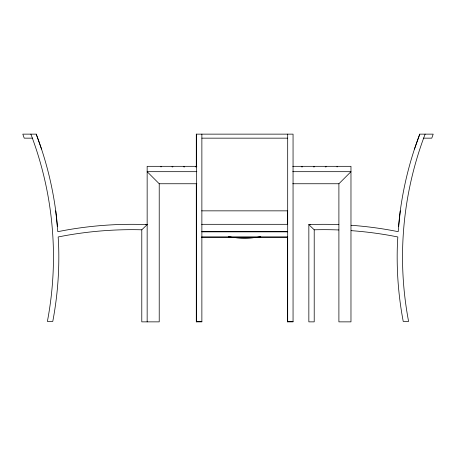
<?xml version="1.0" encoding="UTF-8"?>
<svg xmlns="http://www.w3.org/2000/svg" width="456" height="456" viewBox="0 0 456 456"><rect width="100%" height="100%" fill="white"/><g stroke="black" fill="none" stroke-linecap="round" stroke-linejoin="round"><path stroke-width="0.68" d="M400.271 210.849L398.185 231.665L391.037 230.303A377.551 377.551 0 0 0 351.12 225.281M414.475 149.078L419.776 134.138L433.2 134.138L431.775 138.157L423.231 138.157M292.712 166.32L350.972 166.32L350.972 321.862L338.899 321.862L338.899 183.751L350.972 171.684L292.735 171.684M30.865 134.132A345.198 345.198 0 0 1 47.384 321.44L52.765 321.446A345.386 345.386 0 0 0 58.522 242.461L58.163 236.966L64.963 235.666A377.551 377.551 0 0 1 139.65 229.75L141.787 229.818L147.151 224.614L145.812 224.614M314.212 229.818L314.212 321.862L308.849 321.862L308.849 224.614L314.212 229.818L316.35 229.75A377.551 377.551 0 0 1 338.859 229.966M41.524 149.078L36.223 134.138L22.8 134.138L24.225 138.157L32.769 138.157M201.871 138.157L287.69 138.157M196.861 166.32L147.151 166.32L147.151 321.862M196.861 171.684L147.151 171.684L159.218 183.751L159.218 321.862L141.787 321.862L141.787 229.818M159.218 183.751L196.861 183.751M292.735 183.751L338.899 183.751M201.649 210.849L287.69 210.849M201.649 224.312L287.69 224.312M310.188 224.614L308.849 224.614A377.551 377.551 0 0 1 338.859 224.603M201.871 231.665L287.69 231.665M201.871 231.842L287.69 231.842M201.649 237.017L287.69 237.017M201.649 237.194L287.69 237.194M196.507 321.446L201.871 321.446M287.69 321.446L293.054 321.446M55.729 210.849L57.815 231.665L64.963 230.303A377.551 377.551 0 0 1 147.151 224.614M337.098 166.32L337.098 166.987M325.977 166.32L325.977 166.987M325.316 166.32L325.316 166.987M314.195 166.32L314.195 166.987M313.534 166.32L313.534 166.987M302.413 166.32L302.413 166.987M301.752 166.32L301.752 166.987M287.69 134.138L287.69 321.862M287.468 210.849L287.468 224.614M287.468 236.601L287.468 321.862L293.054 321.862L293.054 134.138L196.285 134.138L196.285 166.355M201.871 134.138L201.871 321.862L196.285 321.862L196.285 183.871M196.507 134.138L196.507 321.862M196.371 166.32L196.371 166.987M195.709 166.32L195.709 166.987M184.589 166.32L184.589 166.987M183.928 166.32L183.928 166.987M172.801 166.32L172.801 166.987M172.146 166.32L172.146 166.987M161.019 166.32L161.019 166.987M260.781 236.886A112.227 112.227 0 0 1 228.775 236.886M260.558 236.886A112.227 112.227 0 0 1 228.553 236.886M398.515 226.621A344.958 344.958 0 0 1 419.776 134.138M351.12 230.645A377.551 377.551 0 0 1 391.037 235.666L397.837 236.966L397.478 242.461A345.386 345.386 0 0 0 403.235 321.446L408.599 321.446A345.198 345.198 0 0 1 425.135 134.132M36.223 134.138A344.958 344.958 0 0 1 57.484 226.621"/></g></svg>
